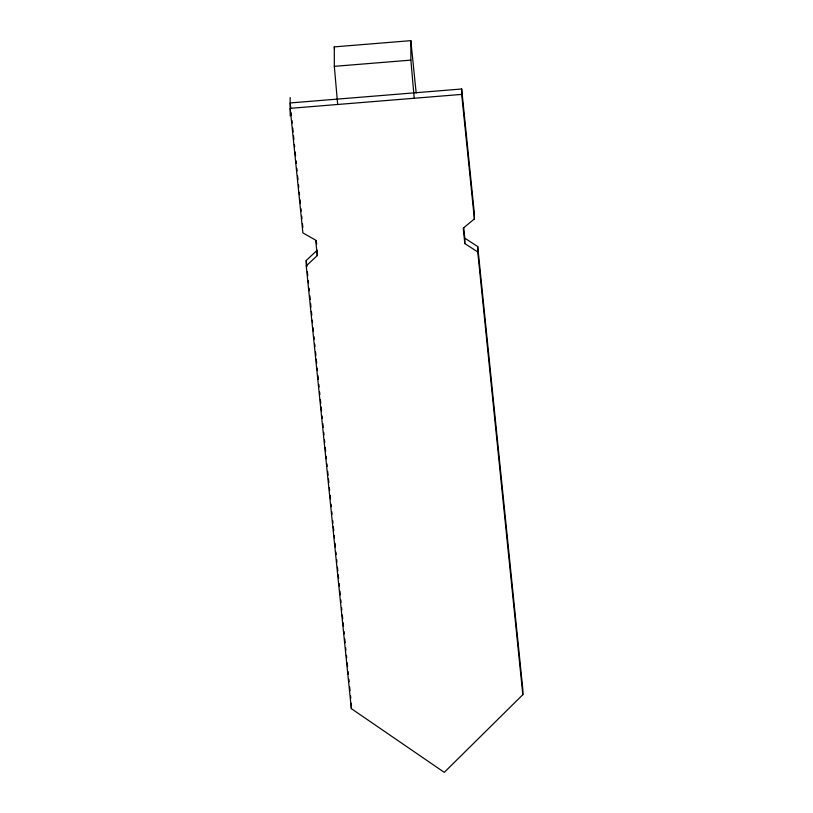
<?xml version="1.0" encoding="UTF-8"?>
<svg xmlns="http://www.w3.org/2000/svg" width="813" height="813" viewBox="0 0 813 813"><rect width="100%" height="100%" fill="white"/><g stroke="black" fill="none" stroke-linecap="round" stroke-linejoin="round"><path stroke-width="1.22" d="M463.715 227.508L464.802 238.179L477.729 246.542L522.82 689.282L522.83 694.678L444.274 772.35L351.328 708.631L306.237 265.892L306.227 260.495L317.253 250.18L317.263 255.577L306.237 265.892M290.698 107.977L290.18 102.946L461.682 88.993L474.365 213.545L474.375 218.941L463.237 228.158L464.812 243.575L477.739 251.939L522.83 694.678M337.669 104.481L334.326 66.341L334.295 46.88L410.839 40.65L416.165 92.956M334.326 66.341L410.87 60.121L410.839 40.65M461.682 88.993L461.693 94.399L290.19 108.342L302.873 232.894L315.698 240.17L317.263 255.577M461.693 94.399L474.375 218.941M410.87 60.121L414.213 98.261M334.295 46.88L334.55 49.369M316.287 240.699L316.653 244.256M291.206 113.017L291.461 115.527M291.979 120.558L292.233 123.078M292.741 128.108L293.127 131.879M293.513 135.659L293.899 139.429M294.408 144.46L294.662 146.98M295.18 152.011L295.566 155.781M296.074 160.822L296.328 163.332M296.847 168.362L297.101 170.882M297.609 175.913L297.995 179.683M298.513 184.724L298.767 187.234M299.275 192.264L299.53 194.785M300.048 199.815L300.434 203.585M300.942 208.626L301.196 211.136M301.714 216.167L301.969 218.687M302.477 223.717L302.863 227.488M306.227 260.495L306.867 266.796M307.385 271.837L307.761 275.617M308.279 280.658L308.534 283.178M309.052 288.229L309.306 290.749M309.824 295.79L310.2 299.57M310.586 303.351L310.973 307.131M311.409 311.389L311.796 315.17M312.304 320.21L312.568 322.731M313.076 327.771L313.462 331.552M313.97 336.592L314.235 339.112M314.743 344.143L314.997 346.663M315.515 351.704L315.901 355.484M316.287 359.265L316.674 363.045M317.182 368.086L317.436 370.606M317.954 375.647L318.34 379.427M318.848 384.468L319.103 386.988M319.621 392.029L319.875 394.549M320.393 399.59L320.779 403.36M321.155 407.14L321.541 410.921M322.06 415.961L322.314 418.482M322.832 423.522L323.208 427.303M323.726 432.343L323.981 434.864M324.499 439.904L324.753 442.424M325.271 447.465L325.647 451.245M326.165 456.286L326.42 458.806M326.938 463.847L327.192 466.357M327.7 471.398L328.086 475.178M328.472 478.959L328.859 482.739M329.377 487.78L329.631 490.3M330.139 495.341L330.525 499.121M331.043 504.162L331.298 506.682M331.806 511.723L332.07 514.243M332.71 520.544L332.964 523.064M333.35 526.844L333.737 530.615M334.245 535.655L334.509 538.176M335.017 543.216L335.403 546.997M335.911 552.037L336.176 554.557M336.684 559.598L336.938 562.118M337.456 567.159L337.842 570.939M338.228 574.72L338.615 578.5M339.123 583.541L339.377 586.061M339.895 591.102L340.281 594.872M340.789 599.913L341.054 602.433M341.562 607.474L341.816 609.994M342.334 615.035L342.72 618.815M343.106 622.595L343.482 626.376M344.001 631.416L344.255 633.937M344.773 638.977L345.159 642.758M345.667 647.798L345.921 650.319M346.44 655.359L346.694 657.869M347.212 662.91L347.588 666.69M348.106 671.731L348.36 674.251M348.879 679.292L349.133 681.812M349.641 686.853L350.027 690.633M350.545 695.674L350.799 698.194M477.729 246.542L477.739 251.939M464.802 238.179L464.812 243.575M351.318 703.235L351.328 708.631M290.17 97.55L290.2 115.822"/></g></svg>
